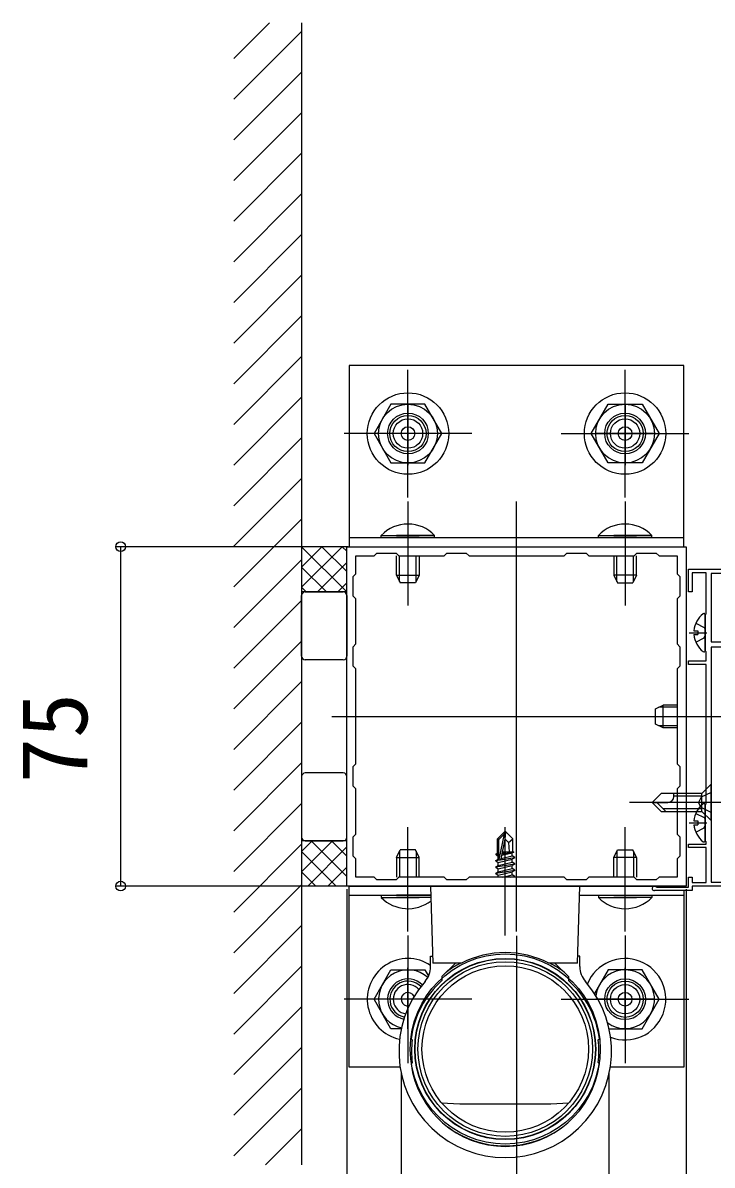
# Model space of a CAD drawing. Units: millimetres, scale not verified. Extents: x -875 to 875, y -1304 to 1297.
# Drawn here: x -93.6 to 58.8, y 346.6 to 599 of the extents above; entities that cross this region are included whole.
import ezdxf
from ezdxf.enums import TextEntityAlignment as Align

# ---------------------------------------------------------------- set-up
doc = ezdxf.new("R2010")
doc.units = ezdxf.units.MM
doc.header["$LTSCALE"] = 8
for name, color, linetype in [('0-3_YKK_11', 7, 'Continuous'), ('0-4_YKK_12', 2, 'Continuous'), ('0-5_YKK_13', 4, 'Continuous'), ('0-7_YKK_D', 6, 'Continuous'), ('0-9_YSS_K', 3, 'Continuous')]:
    doc.layers.add(name, color=color, linetype=linetype)
doc.styles.add('ＭＳ ゴシック', font='')
doc.styles.get('ＭＳ ゴシック').set_extended_font_data('MS Gothic')

msp = doc.modelspace()

# ---------------------------------------------------------------- linework, layer by layer
at = {"layer": '0-3_YKK_11'}
msp.add_lwpolyline([(-22, 483.3), (53, 483.3), (53, 408.3), (-22, 408.3)], close=True, dxfattribs=at)
for points in [[(-10.5, 410.3), (-11.1, 409.7), (-15.4, 409.7), (-16, 410.3), (-20, 410.3), (-20, 414.3), (-20.6, 414.9), (-20.6, 419.2), (-20, 419.8), (-20, 429.8), (-20.6, 430.4), (-20.6, 434.7), (-20, 435.3), (-20, 456.3), (-20.6, 456.9), (-20.6, 461.2), (-20, 461.8), (-20, 471.8), (-20.6, 472.4), (-20.6, 476.7), (-20, 477.3), (-20, 481.3), (-16, 481.3), (-15.4, 481.9), (-11.1, 481.9), (-10.5, 481.3), (-0.5, 481.3), (0.1, 481.9), (4.4, 481.9), (5, 481.3)], [(5, 481.3), (26, 481.3), (26.6, 481.9), (30.9, 481.9), (31.5, 481.3), (41.5, 481.3), (42.1, 481.9), (46.4, 481.9), (47, 481.3), (51, 481.3), (51, 477.3), (51.6, 476.7), (51.6, 472.4), (51, 471.8), (51, 461.8), (51.6, 461.2), (51.6, 456.9), (51, 456.3), (51, 435.3), (51.6, 434.7), (51.6, 430.4), (51, 429.8), (51, 419.8), (51.6, 419.2), (51.6, 414.9), (51, 414.3), (51, 410.3), (47, 410.3), (46.4, 409.7), (42.1, 409.7), (41.5, 410.3), (31.5, 410.3), (30.9, 409.7), (26.6, 409.7), (26, 410.3), (5, 410.3), (4.4, 409.7), (0.1, 409.7), (-0.5, 410.3), (-10.5, 410.3)], [(46.331, 408.175), (46.529, 408.1), (53.5, 408.1), (53.5, 410.3), (54.3, 410.3), (54.3, 409.1), (57.4, 409.1), (57.4, 416.8), (53.5, 416.8), (53.5, 417.6), (57.4, 417.6), (57.4, 418.1), (57.2, 418.3), (57.2, 426.3), (57.4, 426.5), (57.4, 457.3), (53.5, 457.3), (53.5, 458.1), (57.4, 458.1), (57.4, 460.1), (57.2, 460.3), (57.2, 468.3), (57.4, 468.5), (57.4, 477.5), (54.3, 477.5), (54.3, 473.3), (53.5, 473.3), (53.5, 478.3), (69.5, 478.3)], [(68.3, 477.4), (58.5, 477.4), (58.5, 462.3), (65.865, 462.3)], [(69.5, 461.9), (66, 461.1), (58.5, 461.1)], [(58.5, 461.1), (58.5, 409.2), (67.934, 409.2), (68.194, 409.35)], [(68.8, 408.3), (54.3, 408.3), (54.3, 407.3), (46, 407.3)]]:
    msp.add_lwpolyline(points, dxfattribs=at)
msp.add_arc((46, 407.8), 0.5, 48.59037, 270, dxfattribs=at)
at = {"layer": '0-4_YKK_12'}
for p, q in [((-8.5, 494.194), (-8.5, 522.406)), ((39.5, 494.194), (39.5, 522.406)), ((-8.5, 514.8), (-8.5, 501.337)), ((39.5, 514.8), (39.5, 501.337)), ((5.606, 508.3), (-22.606, 508.3)), ((-2, 508.3), (-15, 508.3)), ((25.394, 508.3), (53.606, 508.3)), ((46, 508.3), (33, 508.3)), ((-8.5, 493.3), (-8.5, 470.3)), ((15.5, 398.3), (15.5, 493.3)), ((39.5, 493.3), (39.5, 470.3)), ((-25.363, 445.8), (559.2, 445.8)), ((63.5, 426.8), (40.5, 426.8)), ((-8.5, 398.3), (-8.5, 421.3)), ((13, 397.4), (13, 421.3)), ((39.5, 398.3), (39.5, 421.3)), ((-8.5, 397.406), (-8.5, 369.194)), ((39.5, 397.406), (39.5, 369.194)), ((-8.5, 376.8), (-8.5, 390.263)), ((39.5, 376.8), (39.5, 390.263)), ((5.606, 383.3), (-22.606, 383.3)), ((-2, 383.3), (-15, 383.3)), ((25.394, 383.3), (53.606, 383.3)), ((46, 383.3), (33, 383.3))]:
    msp.add_line(p, q, dxfattribs=at)
at = {"layer": '0-5_YKK_13'}
for p, q in [((-8.5, 488.329), (-8.5, 479.832)), ((39.5, 488.329), (39.5, 479.832)), ((-21.5, 485.3), (52.5, 485.3)), ((-14.4, 485.809), (-6, 485.809)), ((-14.4, 485.3), (-14.4, 485.809)), ((-14.4, 485.3), (-6, 485.3)), ((-2.6, 485.809), (-11, 485.809)), ((-2.6, 485.3), (-11, 485.3)), ((-2.6, 485.3), (-2.6, 485.809)), ((33.6, 485.809), (42, 485.809)), ((33.6, 485.3), (33.6, 485.809)), ((33.6, 485.3), (42, 485.3)), ((45.4, 485.809), (37, 485.809)), ((45.4, 485.3), (37, 485.3)), ((45.4, 485.3), (45.4, 485.809)), ((-21.7, 483.3), (-32, 483.3)), ((-32, 478.81), (-27.51, 483.3)), ((-32, 474.32), (-23.02, 483.3)), ((-22, 473.3), (-32, 483.3)), ((-22, 477.79), (-27.51, 483.3)), ((-22, 482.28), (-23.02, 483.3)), ((-28.53, 473.3), (-22, 479.83)), ((-11, 477), (-11, 481.3)), ((-10.346, 475.61), (-10.346, 481.3)), ((-6.654, 475.61), (-6.654, 481.3)), ((-6, 481.3), (-6, 477)), ((37, 481.3), (37, 477)), ((37.654, 475.61), (37.654, 481.3)), ((41.346, 475.61), (41.346, 481.3)), ((42, 477), (42, 481.3)), ((-26.49, 473.3), (-32, 478.81)), ((-24.039, 473.3), (-22, 475.339)), ((-11, 477), (-6, 477)), ((-11, 477), (-10.2, 475.3)), ((-6.8, 475.3), (-10.2, 475.3)), ((-6, 477), (-6.8, 475.3)), ((42, 477), (37, 477)), ((37, 477), (37.8, 475.3)), ((37.8, 475.3), (41.2, 475.3)), ((42, 477), (41.2, 475.3)), ((-30.98, 473.3), (-32, 474.32)), ((-22, 473.3), (-32, 473.3)), ((-32, 459.1), (-32, 472.5)), ((-31.2, 473.3), (-22.8, 473.3)), ((-22, 472.5), (-22, 459.1)), ((57.2, 468.276), (57.2, 460.324)), ((53.7, 464.3), (57.6, 464.3)), ((54.717, 463.875), (55.6, 463.875)), ((55.123, 462.225), (56.988, 463.155)), ((56.988, 463.155), (57.2, 463.553)), ((-22.8, 458.3), (-31.2, 458.3)), ((46.2, 447.5), (47.9, 448.3)), ((46.2, 444.1), (46.2, 447.5)), ((51, 447.867), (46.98, 447.867)), ((51, 448.3), (47.9, 448.3)), ((47.9, 443.3), (47.9, 448.3)), ((47.9, 443.3), (46.2, 444.1)), ((51, 443.733), (46.98, 443.733)), ((51, 443.3), (47.9, 443.3)), ((-32, 432.5), (-32, 419.1)), ((-22.8, 433.3), (-31.2, 433.3)), ((-22, 419.1), (-22, 432.5)), ((58.5, 430.8), (56.5, 428.8)), ((58.5, 422.8), (58.5, 430.8)), ((47.5, 428.8), (45.5, 426.8)), ((47.5, 424.8), (45.5, 426.8)), ((45.5, 426.8), (48.967, 426.8)), ((48.5, 424.8), (46.5, 426.8)), ((50.3, 428.133), (50.3, 428.8)), ((56.5, 428.2), (50.3, 428.2)), ((47.5, 424.8), (56.5, 424.8)), ((56.5, 425.4), (47.9, 425.4)), ((57.2, 426.276), (57.2, 418.324)), ((53.7, 422.3), (57.6, 422.3)), ((54.717, 421.875), (55.6, 421.875)), ((56.988, 421.155), (57.2, 421.553)), ((12.85, 420.3), (11.3, 418.75)), ((11.6, 418.626), (12.85, 419.876)), ((11.668, 414.177), (12.85, 419.876)), ((13.15, 420.3), (12.85, 420.3)), ((12.85, 419.876), (12.85, 420.3)), ((13, 418.678), (13, 420.3)), ((13, 418.678), (13.15, 420.3)), ((13.15, 420.3), (14.7, 418.75)), ((55.123, 420.225), (56.988, 421.155)), ((-22, 418.3), (-32, 418.3)), ((-32, 415.948), (-29.648, 418.3)), ((-32, 411.458), (-25.158, 418.3)), ((-31.2, 418.3), (-22.8, 418.3)), ((-30.668, 408.3), (-22, 416.968)), ((-22, 410.438), (-29.862, 418.3)), ((-22, 414.928), (-25.372, 418.3)), ((11.3, 415.581), (11.3, 418.75)), ((11.3, 418.75), (11.6, 418.626)), ((11.6, 414.348), (11.6, 418.626)), ((12.09, 414.293), (13, 418.678)), ((13.743, 417.947), (14.7, 418.75)), ((14.7, 415.9), (14.7, 418.75)), ((-24.352, 408.3), (-32, 415.948)), ((-11, 414.6), (-10.2, 416.3)), ((-11, 414.6), (-11, 410.3)), ((-11, 414.6), (-6, 414.6)), ((-10.346, 415.99), (-10.346, 410.3)), ((-6.8, 416.3), (-10.2, 416.3)), ((-6, 414.6), (-6.8, 416.3)), ((-6.654, 415.99), (-6.654, 410.3)), ((-6, 410.3), (-6, 414.6)), ((15.1, 414.55), (10.9, 413.85)), ((10.9, 413.95), (11.814, 414.102)), ((10.9, 413.85), (10.9, 413.95)), ((11, 415.408), (11.6, 415.524)), ((11, 415.192), (11, 415.408)), ((11, 415.192), (11.6, 415.291)), ((11, 415.192), (11.45, 414.932)), ((11.3, 415.9), (11.6, 415.9)), ((11.45, 414.932), (11.603, 414.967)), ((11.45, 414.268), (11.45, 414.932)), ((11.45, 413.532), (14.55, 414.232)), ((11.96, 414.127), (15.1, 414.65)), ((12.116, 414.418), (14.55, 414.968)), ((12.261, 415.116), (14.55, 415.632)), ((12.322, 415.41), (14.9, 415.835)), ((12.382, 415.676), (13.534, 415.9)), ((12.421, 415.887), (12.479, 415.9)), ((12.424, 415.9), (14.7, 415.9)), ((14.9, 415.835), (14.55, 415.632)), ((14.55, 414.968), (14.55, 415.632)), ((15.1, 414.65), (14.55, 414.968)), ((15.1, 414.55), (14.55, 414.232)), ((14.55, 413.568), (14.55, 414.232)), ((14.7, 415.929), (14.9, 415.835)), ((15.1, 414.55), (15.1, 414.65)), ((37, 414.6), (37.8, 416.3)), ((37, 410.3), (37, 414.6)), ((42, 414.6), (37, 414.6)), ((37.654, 415.99), (37.654, 410.3)), ((37.8, 416.3), (41.2, 416.3)), ((42, 414.6), (41.2, 416.3)), ((41.346, 415.99), (41.346, 410.3)), ((42, 414.6), (42, 410.3)), ((-28.842, 408.3), (-32, 411.458)), ((-26.178, 408.3), (-22, 412.478)), ((10.9, 413.85), (11.45, 413.532)), ((10.9, 412.55), (15.1, 413.25)), ((15.1, 413.15), (10.9, 412.45)), ((10.9, 412.45), (10.9, 412.55)), ((10.9, 412.45), (11.45, 412.132)), ((10.9, 411.15), (15.1, 411.85)), ((15.1, 411.75), (10.9, 411.05)), ((11.45, 412.868), (11.45, 413.532)), ((11.45, 412.132), (14.55, 412.832)), ((11.45, 411.468), (11.45, 412.132)), ((11.45, 410.732), (14.55, 411.432)), ((15.1, 413.25), (14.55, 413.568)), ((15.1, 413.15), (14.55, 412.832)), ((14.55, 412.168), (14.55, 412.832)), ((15.1, 411.85), (14.55, 412.168)), ((15.1, 411.75), (14.55, 411.432)), ((14.55, 410.768), (14.55, 411.432)), ((15.1, 413.15), (15.1, 413.25)), ((15.1, 411.75), (15.1, 411.85)), ((10.9, 411.05), (10.9, 411.15)), ((10.9, 411.05), (11.45, 410.732)), ((11.45, 410.3), (11.45, 410.732)), ((12.479, 410.3), (14.55, 410.768)), ((14.2, 410.3), (15.1, 410.45)), ((15.1, 410.45), (14.55, 410.768)), ((15.1, 410.35), (14.8, 410.3)), ((15.1, 410.35), (15.013, 410.3)), ((15.1, 410.35), (15.1, 410.45)), ((-21.7, 408.3), (-32, 408.3)), ((-3.5, 408.3), (-3, 391.3)), ((-3.5, 408.3), (29.5, 408.3)), ((29, 391.3), (29.5, 408.3)), ((29.494, 408.1), (29.5, 408.3)), ((-21.5, 406.3), (-3.441, 406.3)), ((-14.4, 406.3), (-6, 406.3)), ((-14.4, 406.3), (-14.4, 405.791)), ((-14.4, 405.791), (-6, 405.791)), ((-3.441, 406.3), (-11, 406.3)), ((-3.426, 405.791), (-11, 405.791)), ((29.441, 406.3), (52.5, 406.3)), ((33.6, 406.3), (45.4, 406.3)), ((33.6, 406.3), (33.6, 405.791)), ((33.6, 405.791), (42, 405.791)), ((45.4, 405.791), (37, 405.791)), ((45.4, 406.3), (45.4, 405.791)), ((-3.5, 392.8), (-3.044, 392.8)), ((-3.5, 390.508), (-3.5, 392.8)), ((3.372, 391.3), (-3, 391.3)), ((29, 391.3), (22.628, 391.3)), ((29.5, 392.8), (29.044, 392.8)), ((29.5, 390.508), (29.5, 392.8)), ((-7.548, 374.3), (-7.817, 374.568)), ((33.548, 374.3), (33.817, 374.568)), ((-7.548, 369.3), (-7.817, 369.032)), ((33.548, 369.3), (33.817, 369.032)), ((-10.238, 368.3), (-21.5, 368.3)), ((-7.616, 368.3), (-7.706, 368.3)), ((33.706, 368.3), (33.616, 368.3)), ((36, 351.305), (36, 366.978)), ((36, 336.611), (36, 351.305))]:
    msp.add_line(p, q, dxfattribs=at)
for points in [[(-21.5, 523.3), (-21.5, 483.3), (52.5, 483.3), (52.5, 523.3)], [(-16.006, 508.3), (-12.253, 501.8), (-4.747, 501.8), (-0.994, 508.3), (-4.747, 514.8), (-12.253, 514.8)], [(47.006, 508.3), (43.253, 501.8), (35.747, 501.8), (31.994, 508.3), (35.747, 514.8), (43.253, 514.8)]]:
    msp.add_lwpolyline(points, close=True, dxfattribs=at)
for points in [[(54.717, 464.725), (55.6, 464.725), (55.6, 463.875)], [(55.123, 466.375), (56.988, 465.445), (57.2, 465.047)], [(56.5, 424.8), (56.5, 428.8), (47.5, 428.8)], [(58.5, 429), (56.347, 427.95), (55.736, 426.8)], [(58.5, 424.6), (56.347, 425.65), (55.736, 426.8)], [(58.5, 422.8), (56.5, 424.8), (56.5, 428.8)], [(55.123, 424.375), (56.988, 423.445), (57.2, 423.047)], [(54.717, 422.725), (55.6, 422.725), (55.6, 421.875)], [(13, 418.678), (13.743, 417.947), (13.9, 415.9)], [(10.9, 413.95), (11.45, 414.268), (11.604, 414.302)], [(11, 415.408), (11.45, 415.668), (11.6, 415.701)], [(10.9, 412.55), (11.45, 412.868), (14.55, 413.568)], [(10.9, 411.15), (11.45, 411.468), (14.55, 412.168)], [(-21.5, 368.3), (-21.5, 408.3), (52.5, 408.3)], [(52.5, 407.3), (52.5, 368.3), (36.238, 368.3)], [(2, 391.3), (-1, 388.3), (-1, 387.452)], [(24, 391.3), (27, 388.3), (27, 387.452)], [(-16.006, 383.3), (-12.253, 389.8), (-4.747, 389.8), (-3.954, 388.426)], [(47.006, 383.3), (43.253, 389.8), (35.747, 389.8), (32.728, 384.57)], [(-9.962, 376.8), (-12.253, 376.8), (-16.006, 383.3)], [(35.962, 376.8), (43.253, 376.8), (47.006, 383.3)], [(-10, 366.978), (-10, 351.305), (-10, 336.611)], [(-0.958, 360.384), (0.26, 360.311), (1.571, 360.262), (2.948, 360.227), (4.389, 360.204), (5.881, 360.188), (7.417, 360.178), (8.987, 360.172), (10.582, 360.169), (12.191, 360.167), (13.805, 360.167), (15.414, 360.169), (17.009, 360.172), (18.579, 360.178), (20.115, 360.188), (21.607, 360.204), (23.048, 360.227), (24.425, 360.262), (25.738, 360.31), (26.954, 360.384)]]:
    msp.add_lwpolyline(points, dxfattribs=at)
for centre, radius in [((-8.5, 508.3), 9), ((39.5, 508.3), 9), ((-8.5, 508.3), 6.5), ((-8.5, 508.3), 4.5), ((39.5, 508.3), 6.5), ((39.5, 508.3), 4.5), ((-8.5, 508.3), 4), ((-8.5, 508.3), 3.25), ((39.5, 508.3), 4), ((39.5, 508.3), 3.25), ((-8.5, 508.3), 1.5), ((39.5, 508.3), 1.5), ((13, 372.3), 21), ((13, 372.3), 20), ((13, 372.3), 19.939), ((13, 372.3), 19.3), ((13, 372.3), 18.4), ((39.5, 383.3), 4.5), ((39.5, 383.3), 4), ((39.5, 383.3), 3.25), ((39.5, 383.3), 1.5)]:
    msp.add_circle(centre, radius, dxfattribs=at)
for centre, radius, start, end in [((-8.5, 480.068), 8.232, 44.2189, 135.7811), ((39.5, 480.068), 8.232, 44.2189, 135.7811), ((-31.2, 472.5), 0.8, 90, 180), ((-22.8, 472.5), 0.8, 0, 90), ((60, 464.3), 5.3, 127.71409, 175.40059), ((56.926, 468.276), 0.274, 0, 127.71409), ((60, 464.3), 5.3, 184.59941, 232.28591), ((56.926, 460.324), 0.274, 232.28591, 0), ((-31.2, 459.1), 0.8, 180, 270), ((-22.8, 459.1), 0.8, 270, 0), ((-31.2, 432.5), 0.8, 90, 180), ((-22.8, 432.5), 0.8, 0, 90), ((48.967, 428.133), 1.333, 270, 0), ((60, 422.3), 5.3, 127.71409, 175.40059), ((56.926, 426.276), 0.274, 0, 127.71409), ((60, 422.3), 5.3, 184.59941, 232.28591), ((-31.2, 419.1), 0.8, 180, 270), ((-22.8, 419.1), 0.8, 270, 360), ((56.926, 418.324), 0.274, 232.28591, 0), ((11.848, 414.348), 0.248, 180, 347.19096), ((-8.5, 411.532), 8.232, 224.2189, 308.23658), ((39.5, 411.532), 8.232, 224.2189, 315.7811), ((-8.5, 383.3), 9, 56.25101, 258.16795), ((13, 372.3), 21.4, 117.39563, 127.42414), ((13, 372.3), 21.3, 63.12803, 116.87197), ((13, 372.3), 21.4, 52.57586, 62.60437), ((39.5, 383.3), 9, 249.14535, 157.7727), ((-8.5, 383.3), 6.5, 47.60946, 257.31962), ((-8.5, 390.508), 5, 318.97175, 0), ((34.5, 390.508), 5, 180, 221.02825), ((39.5, 383.3), 6.5, 233.68025, 173.2378), ((-8.5, 383.3), 4.5, 45.31066, 258.40614), ((-8.5, 383.3), 4, 44.48321, 259.23359), ((-8.5, 383.3), 3.25, 42.3933, 261.32349), ((13, 371.8), 23.5, 138.97175, 41.02825), ((13, 371.8), 21, 131.81031, 172.42511), ((13, 371.8), 21, 7.57489, 48.18969), ((-8.5, 383.3), 1.5, 24.38717, 279.32963), ((13, 371.8), 20.7, 173.06329, 186.93671), ((13, 371.8), 20.7, 353.06329, 6.93671), ((13, 371.8), 21, 187.57489, 270), ((13, 371.8), 21, 270, 352.42511), ((13, 372.3), 21.4, 233.53357, 306.46643)]:
    msp.add_arc(centre, radius, start, end, dxfattribs=at)
at = {"layer": '0-7_YKK_D'}
for p, q in [((-22.7, 483.3), (-73, 483.3)), ((-72, 408.3), (-72, 483.3)), ((-22.7, 408.3), (-73, 408.3)), ((-22, 407.6), (-22, 259.3)), ((-22, 407.6), (-22, 299.3)), ((53, 407.6), (53, 299.3)), ((53, 407.6), (53, 299.3)), ((15.5, 397.3), (15.5, 259.3)), ((15.5, 397.3), (15.5, 259.3))]:
    msp.add_line(p, q, dxfattribs=at)
for centre in [(-72, 483.3), (-72, 408.3)]:
    msp.add_circle(centre, 1.075, dxfattribs=at)
at = {"layer": '0-9_YSS_K'}
for p, q in [((-47, 591.143), (-39.093, 599.05)), ((-32, 599.05), (-32, 346.734)), ((-47, 582.163), (-32, 597.163)), ((-47, 573.183), (-32, 588.183)), ((-47, 564.202), (-32, 579.202)), ((-47, 555.222), (-32, 570.222)), ((-47, 546.242), (-32, 561.242)), ((-47, 537.262), (-32, 552.262)), ((-47, 528.281), (-32, 543.281)), ((-47, 519.301), (-32, 534.301)), ((-47, 510.321), (-32, 525.321)), ((-47, 501.341), (-32, 516.341)), ((-47, 492.36), (-32, 507.36)), ((-47, 483.38), (-32, 498.38)), ((-47, 474.4), (-32, 489.4)), ((-47, 465.42), (-32, 480.42)), ((-47, 456.439), (-32, 471.439)), ((-47, 447.459), (-32, 462.459)), ((-47, 438.479), (-32, 453.479)), ((-47, 429.499), (-32, 444.499)), ((-47, 420.518), (-32, 435.518)), ((-47, 411.538), (-32, 426.538)), ((-47, 402.558), (-32, 417.558)), ((-47, 393.578), (-32, 408.578)), ((-47, 384.597), (-32, 399.597)), ((-47, 375.617), (-32, 390.617)), ((-47, 366.637), (-32, 381.637)), ((-47, 357.657), (-32, 372.657)), ((-47, 348.676), (-32, 363.676)), ((-39.962, 346.734), (-32, 354.696))]:
    msp.add_line(p, q, dxfattribs=at)

# ---------------------------------------------------------------- texts
at = {"layer": '0-7_YKK_D', "style": 'ＭＳ ゴシック'}
msp.add_text('75', height=14.66, rotation=90, dxfattribs=at).set_placement((-75, 431.027), align=Align.BOTTOM_LEFT)

doc.saveas('drawing.dxf')
